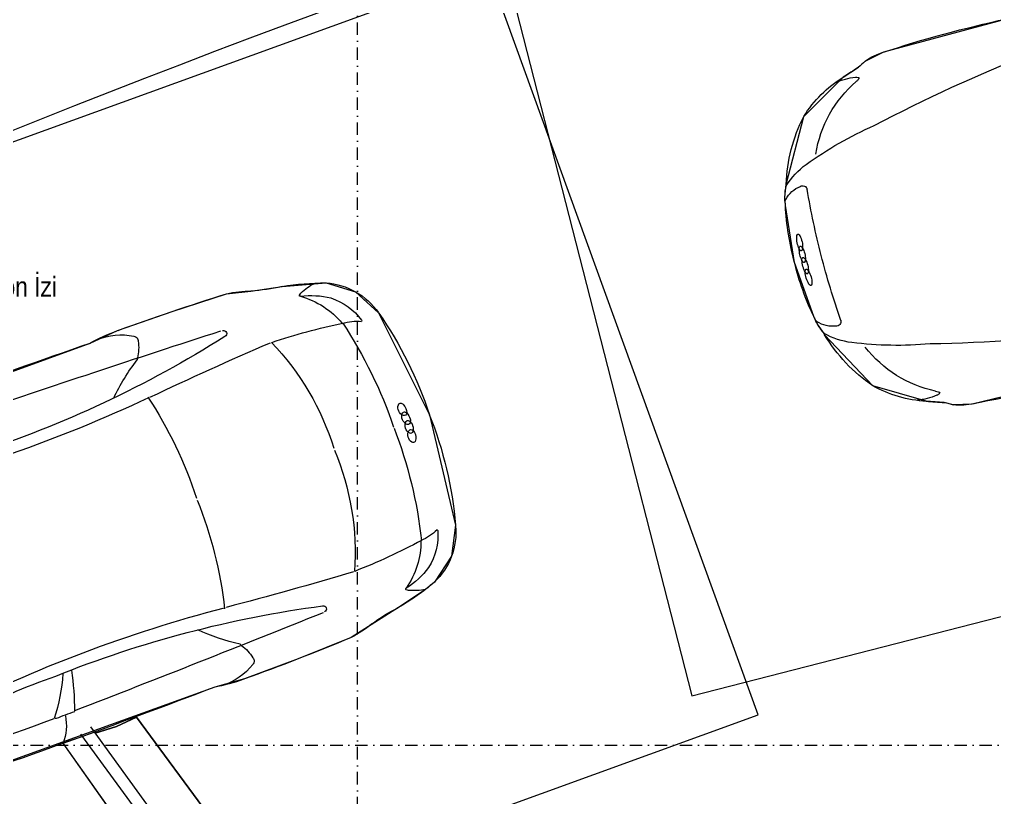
# Model space of a CAD drawing. Extents: x -1701 to 23780, y -363 to 7742.
# Drawn here: x 8396.9 to 8888.9, y 1158.6 to 1551 of the extents above; entities that cross this region are included whole.
import ezdxf

# ---------------------------------------------------------------- set-up
doc = ezdxf.new("R2010")
doc.units = 0
doc.header["$LTSCALE"] = 25
doc.header["$MEASUREMENT"] = 0
for name, pattern in [('Audi$0$DASHDOT2', [0.5, 0.25, -0.125, 0, -0.125]), ('Audi$0$DOT2', [0.125, 0, -0.125]), ('Audi$0$HIDDEN', [0.375, 0.25, -0.125])]:
    doc.linetypes.add(name, pattern=pattern)
doc.layers.get('0').update_dxf_attribs({"color": 9, "lineweight": 9})
for name, color, linetype, lineweight in [('Audi$0$04', 8, 'Continuous', 9), ('Audi$0$06D', 8, 'Continuous', 9), ('Audi$0$20', 8, 'Audi$0$DOT2', 9), ('Audi$0$21', 8, 'Continuous', 9), ('Audi$0$24', 8, 'Audi$0$DASHDOT2', 9), ('Audi$0$35', 8, 'Continuous', 9)]:
    doc.layers.add(name, color=color, linetype=linetype, lineweight=lineweight)
doc.styles.add('Audi$0$MuuM_TEXT-STANDART', font='ARIALN.TTF')

# ---------------------------------------------------------------- blocks, each defined once
blk = doc.blocks.new('Audi$0$Group-321-1')
at = {"lineweight": 0}
for p, q in [((384783.0404, 69371.037), (384783.0455, 69371.0295)), ((384784.4115, 69370.3332), (384784.4025, 69370.333))]:
    blk.add_line(p, q, dxfattribs=at)
for points in [[(384783.7337, 69368.6844), (384784.4562, 69370.087), (384784.5363, 69370.2162), (384784.6671, 69370.4777), (384784.7897, 69370.7386), (384784.8195, 69370.8587), (384784.8615, 69371.012), (384784.9078, 69371.2302), (384784.8821, 69371.3838), (384784.7923, 69371.511), (384784.3139, 69371.8312), (384783.7777, 69372.0326), (384783.6197, 69372.0318), (384783.48, 69371.9631), (384783.4374, 69371.9222), (384783.3299, 69371.7988), (384783.1493, 69371.5806), (384783.0089, 69371.3289), (384782.8745, 69371.074), (384782.8143, 69370.9298), (384782.099, 69369.5315)], [(384781.8618, 69369.0762), (384781.5727, 69368.4935), (384781.5478, 69368.4017), (384781.5488, 69368.3546), (384781.5351, 69368.2638), (384781.5515, 69367.9843), (384781.5515, 69367.9843), (384781.749, 69367.6906), (384781.7549, 69367.6863), (384781.7923, 69367.6441), (384781.8263, 69367.6169), (384782.0711, 69367.4613), (384782.3403, 69367.353), (384782.3817, 69367.3414), (384782.4453, 69367.3332), (384782.7991, 69367.344), (384783.0363, 69367.4941), (384783.1021, 69367.5581), (384783.1403, 69367.5843), (384783.2058, 69367.6663), (384783.5053, 69368.2326)]]:
    blk.add_lwpolyline(points, dxfattribs=at)
for centre, radius, start, end in [((384783.7002, 69371.6914), 0.3498, 77.5866, 129.0276), ((384783.3657, 69370.1215), 1.955, 60.966, 77.834), ((384784.32, 69371.0452), 1.2443, 132.4655, 142.7244), ((384783.7203, 69371.8273), 0.2984, 161.3049, 177.7436), ((384783.7432, 69371.5713), 0.4025, 118.72, 140.7848), ((384783.6803, 69371.6404), 0.3125, 79.0353, 114.6797), ((384783.8912, 69371.7489), 0.2436, 127.2849, 150.4821), ((384783.7369, 69371.9408), 0.00701, 14.3074, 65.7877), ((384783.624, 69371.4545), 0.4181, 82.5082, 117.4781), ((384786.16, 69370.0997), 3.0479, 144.4513, 151.4415), ((384783.1339, 69369.6371), 2.3005, 61.7007, 76.2646), ((384783.5084, 69371.8411), 0.0862, 181.346, 189.6397), ((384783.4275, 69371.8281), 0.00442, 198.8504, 328.8627), ((384783.4781, 69370.0639), 1.955, 47.8221, 64.6901), ((384782.5383, 69372.3373), 0.9575, 316.2186, 325.7418), ((384784.1759, 69371.7659), 0.0116, 115.4859, 202.8384), ((384784.1827, 69371.7527), 0.0264, 86.2513, 116.6), ((384784.1802, 69371.7174), 0.0619, 44.0406, 86.0686), ((384784.2048, 69371.7798), 0.0437, 204.9366, 291.601), ((384784.219, 69371.7483), 0.0101, 111.9283, 196.7629), ((384784.245, 69371.7546), 0.0368, 193.5155, 249.2754), ((384784.2267, 69371.7313), 0.0287, 93.4709, 113.7003), ((384784.2157, 69371.751), 0.0129, 292.515, 43.913), ((384784.2218, 69371.692), 0.0681, 58.3409, 87.3083), ((384784.2513, 69371.7608), 0.045, 244.6107, 282.6822), ((384784.2665, 69371.7271), 0.0153, 157.3959, 204.4647), ((384784.264, 69371.7268), 0.0131, 105.2381, 152.0925), ((384784.2938, 69371.739), 0.045, 202.974, 241.0454), ((384784.2396, 69371.7211), 0.0339, 22.2897, 58.1662), ((384784.2575, 69371.7317), 0.0153, 281.1914, 328.2602), ((384784.2684, 69371.7064), 0.0339, 67.4899, 103.3665), ((384784.2588, 69371.7295), 0.0131, 333.5636, 20.4181), ((384784.2551, 69371.6749), 0.0681, 38.3479, 67.3152), ((384784.3065, 69371.7044), 0.0129, 81.7431, 193.1412), ((384783.6081, 69371.2726), 0.5525, 133.0237, 146.1228), ((384784.2924, 69371.7303), 0.0368, 236.3807, 292.1406), ((384784.3363, 69371.7123), 0.0437, 194.0551, 280.7195), ((384784.3025, 69371.7054), 0.0101, 288.8932, 13.7278), ((384784.2842, 69371.7018), 0.0287, 11.9558, 32.1852), ((384784.2999, 69371.6559), 0.0619, 39.5875, 81.6156), ((384784.3419, 69371.6807), 0.0116, 282.8177, 10.1702), ((384784.3272, 69371.6786), 0.0264, 9.0561, 39.4048), ((384783.2195, 69369.5931), 2.3005, 49.3915, 63.9554), ((384793.5272, 69365.622), 11.9668, 150.13727, 152.89723), ((384800.1056, 69364.1963), 18.1799, 156.13496, 158.24111), ((384783.405, 69370.2154), 1.343, 60.0174, 86.688), ((384784.5586, 69371.2508), 0.3498, 356.6286, 48.0695), ((384865.0479, 69325.7189), 93.6961, 150.803073, 151.627747), ((384783.2749, 69371.4236), 0.0159, 339.0039, 150.3983), ((384784.4941, 69371.4395), 0.2436, 335.1741, 358.3712), ((384784.7399, 69371.4259), 0.00701, 59.8685, 111.3487), ((384784.5288, 69371.2049), 0.3125, 10.9765, 46.6208), ((384777.8715, 69372.8535), 5.6052, 330.8944, 345.1644), ((384783.5314, 69370.1506), 1.343, 38.9682, 65.6387), ((384781.8315, 69372.3216), 3.0479, 334.2146, 341.2049), ((384784.4106, 69371.0507), 0.4181, 8.178, 43.1479), ((384784.436, 69371.2157), 0.4025, 344.8714, 6.9361), ((384783.6723, 69371.3777), 1.2443, 342.9317, 353.1906), ((384784.6574, 69371.3463), 0.2984, 307.9125, 324.3512), ((384783.1168, 69370.8333), 0.3186, 120.9729, 155.4756), ((384782.9706, 69371.0742), 0.0369, 91.8, 120.3439), ((384782.963, 69371.0791), 0.0326, 45.4864, 78.5544), ((384782.8486, 69370.9332), 0.2179, 28.7618, 50.9848), ((384784.8286, 69371.1089), 0.00442, 156.7934, 286.8057), ((384784.7921, 69371.1821), 0.0862, 296.0164, 304.3102), ((384783.7734, 69370.6126), 1.0105, 153.0695, 161.9186), ((384784.1506, 69371.1377), 1.1104, 185.593, 197.2706), ((384768.9056, 69380.2116), 18.1799, 327.41502, 329.52117), ((384785.7608, 69370.6832), 0.9575, 159.9143, 169.4376), ((384822.9409, 69349.5203), 45.4809, 151.91783, 153.89663), ((384776.6075, 69373.5829), 7.1236, 326.0794, 338.11644), ((384782.7341, 69368.9325), 2.0531, 60.6822, 76.5032), ((384784.272, 69370.9318), 0.5525, 339.5333, 352.6324), ((384788.9005, 69367.1922), 5.6052, 140.4918, 154.7617), ((384699.7855, 69410.5499), 93.6961, 334.028379, 334.853054), ((384773.8988, 69375.6976), 11.9668, 332.7589, 335.51885), ((384784.589, 69370.7491), 0.0159, 335.2578, 146.6522), ((384782.8801, 69368.8575), 2.0531, 49.1529, 64.974), ((384790.2301, 69366.5903), 7.1236, 147.53968, 159.57673), ((384783.8462, 69371.294), 1.1104, 288.3855, 300.0631), ((384784.4389, 69370.1168), 0.2179, 74.6714, 96.8944), ((384784.2014, 69370.2765), 0.3186, 330.1806, 4.6832), ((384784.4908, 69370.2948), 0.0326, 47.1018, 80.1697), ((384784.4824, 69370.2982), 0.0369, 5.3122, 33.8561), ((384825.273, 69347.607), 48.3027, 152.0551, 152.17195), ((384782.4028, 69368.6925), 1.5636, 74.9854, 82.5895), ((384782.4965, 69369.975), 0.2388, 70.6349, 104.3906), ((384783.6393, 69370.6814), 1.0105, 323.7375, 332.5866), ((384821.1879, 69350.0129), 43.565, 152.47687, 153.59071), ((384782.7293, 69369.2079), 0.9545, 86.6279, 100.516), ((384782.5618, 69370.1533), 0.00585, 151.7805, 223.8989), ((384780.1046, 69371.4451), 2.9727, 314.8855, 333.6766), ((384743.6698, 69390.211), 45.4809, 331.7595, 333.7383), ((384787.0532, 69366.1374), 5.9654, 150.48594, 156.73647), ((384789.1281, 69366.4456), 7.5187, 159.68697, 166.35156), ((384781.8971, 69368.3577), 0.3521, 155.6746, 172.8272), ((384781.2507, 69368.3722), 0.2986, 356.6067, 5.6602), ((384777.1322, 69372.6032), 7.5187, 319.30457, 325.96916), ((384764.3472, 69370.8859), 17.3868, 351.32617, 351.63129), ((384781.8007, 69368.141), 0.2809, 142.998, 163.907), ((384781.6108, 69368.2877), 0.0411, 126.4313, 146.9765), ((384781.5894, 69368.3179), 0.00398, 74.7912, 133.7856), ((384781.5845, 69368.3135), 0.0102, 1.6376, 54.3963), ((384781.5006, 69368.3013), 0.0949, 358.817, 7.3839), ((384782.2012, 69368.2894), 0.6058, 179.0659, 219.4798), ((384782.1373, 69368.159), 0.6112, 170.0439, 196.5991), ((384778.0913, 69370.7376), 5.9654, 328.91966, 335.17019), ((384783.574, 69367.6511), 1.8423, 162.0199, 174.3284), ((384782.3166, 69368.2853), 0.8221, 201.4762, 226.3392), ((384782.1191, 69367.7954), 0.3803, 174.3105, 196.6697), ((384781.9405, 69367.6889), 0.1449, 160.4215, 200.1828), ((384781.8274, 69367.732), 0.0243, 63.7649, 169.9953), ((384784.0992, 69371.3805), 4.2739, 238.0489, 242.6341), ((384781.9367, 69367.8086), 0.2189, 213.4367, 228.8733), ((384781.3493, 69368.793), 1.8423, 311.3278, 323.6363), ((384781.8626, 69367.7093), 0.0958, 222.8673, 244.0075), ((384781.8298, 69367.649), 0.0272, 202.2018, 232.2843), ((384782.901, 69367.8424), 0.3521, 312.8289, 329.9815), ((384782.6953, 69368.7143), 1.3999, 231.6246, 243.5204), ((384784.0734, 69371.3937), 4.2739, 243.022, 247.6072), ((384781.9795, 69367.566), 0.00393, 106.148, 191.2356), ((384781.9926, 69367.569), 0.0174, 192.4725, 226.4338), ((384781.9842, 69367.5477), 0.0228, 79.7433, 104.6743), ((384782.0763, 69367.6572), 0.139, 226.4813, 253.2418), ((384781.9679, 69367.4673), 0.1048, 43.0274, 79.064), ((384782.0325, 69367.5354), 0.00393, 108.0079, 193.0955), ((384782.0378, 69367.5173), 0.0228, 81.6031, 106.5342), ((384782.0242, 69367.4364), 0.1048, 44.8873, 80.9239), ((384782.0223, 69367.5184), 0.0302, 24.4378, 42.4802), ((384782.6682, 69368.0497), 0.6058, 266.1764, 306.5902), ((384782.7811, 69367.6377), 0.2809, 321.7491, 342.6581), ((384783.0862, 69367.4874), 0.0949, 118.2722, 126.8391), ((384795.1854, 69355.0563), 17.3868, 134.02483, 134.32996), ((384783.0473, 69367.5626), 0.0102, 71.2598, 124.0185), ((384783.0109, 69367.569), 0.0411, 338.6796, 359.2249), ((384783.048, 69367.5692), 0.00398, 351.8705, 50.8649), ((384783.2896, 69367.3257), 0.2986, 119.996, 129.0494), ((384782.0455, 69367.5388), 0.0174, 194.3324, 228.2937), ((384782.1264, 69367.6297), 0.139, 228.3412, 255.1017), ((384782.043, 69367.5459), 0.0229, 252.8528, 277.4764), ((384782.0457, 69367.5282), 0.00493, 273.6822, 33.6822), ((384782.0856, 69367.5071), 0.00493, 90.1141, 210.1141), ((384782.1019, 69367.5147), 0.0229, 206.3199, 230.9435), ((384782.0905, 69367.4822), 0.0302, 81.316, 99.3585), ((384782.1758, 69367.6043), 0.139, 230.5544, 257.315), ((384782.0967, 69367.5174), 0.0229, 254.7126, 279.3362), ((384782.0783, 69367.4086), 0.1048, 44.7323, 80.7688), ((384782.0769, 69367.4892), 0.0302, 26.2976, 44.3401), ((384782.0999, 69367.4998), 0.00493, 275.5421, 35.5421), ((384782.5995, 69367.9217), 0.6112, 289.0571, 315.6122), ((384782.7254, 69368.6988), 1.3999, 242.1358, 254.0316), ((384782.1404, 69367.4796), 0.00493, 91.9739, 211.9739), ((384782.1563, 69367.4877), 0.0229, 208.1798, 232.8034), ((384782.146, 69367.4549), 0.0302, 83.1759, 101.2183), ((384782.2273, 69367.5797), 0.139, 232.4143, 259.1748), ((384782.1491, 69367.4857), 0.0174, 257.3624, 291.3237), ((384782.1362, 69367.3809), 0.1048, 46.5921, 82.6287), ((384782.1361, 69367.4668), 0.0228, 19.1219, 44.053), ((384782.1539, 69367.4731), 0.00393, 292.5606, 17.6483), ((384782.2044, 69367.4602), 0.0174, 259.2223, 293.1836), ((384782.1921, 69367.441), 0.0228, 20.9818, 45.9129), ((384782.2096, 69367.4478), 0.00393, 294.4205, 19.5081), ((384782.4333, 69367.421), 0.0243, 315.6609, 61.8912), ((384782.3323, 69367.4878), 0.1449, 285.4734, 325.2346), ((384782.3147, 69367.695), 0.3803, 288.9864, 311.3457), ((384782.3942, 69367.4364), 0.0958, 241.6486, 262.7889), ((384782.3644, 69367.3745), 0.0272, 253.3718, 283.4544), ((384782.4317, 69367.5545), 0.2189, 256.7829, 272.2195), ((384782.5977, 69368.1411), 0.8221, 259.3169, 284.18)]:
    blk.add_arc(centre, radius, start, end, dxfattribs=at)
blk = doc.blocks.new('Audi$0$Group-324-1')
for p, q in [((384781.7733, 69371.0498), (384781.7031, 69371.0121)), ((384782.5366, 69370.3335), (384781.7733, 69371.0498)), ((384781.7031, 69371.0121), (384781.6524, 69370.9735)), ((384782.4941, 69370.2883), (384781.7252, 69371.016)), ((384781.8057, 69371.015), (384782.0321, 69370.9999)), ((384782.0321, 69370.9999), (384782.1497, 69371.0007)), ((384782.1497, 69371.0007), (384782.6141, 69370.5571)), ((384781.6524, 69370.9735), (384781.6499, 69370.9499)), ((384781.6499, 69370.9499), (384781.7011, 69370.8824)), ((384781.7011, 69370.8824), (384782.4371, 69370.2063)), ((384782.6141, 69370.5571), (384782.5545, 69370.4624)), ((384782.5545, 69370.4624), (384782.5076, 69370.3596))]:
    blk.add_line(p, q)
blk.add_lwpolyline([(384782.6141, 69370.5571), (384782.1497, 69371.0007), (384782.0321, 69370.9999), (384781.8107, 69371.0146), (384781.7733, 69371.0498), (384781.7031, 69371.0121), (384781.6524, 69370.9735), (384781.6499, 69370.9499), (384781.7011, 69370.8824), (384782.4371, 69370.2063), (384782.5131, 69370.3555), (384782.5079, 69370.3604), (384782.5545, 69370.4624)], close=True)
blk = doc.blocks.new('Audi$0$Group-325-1')
for p, q in [((384784.2699, 69369.7089), (384784.2277, 69369.6053)), ((384784.901, 69369.5901), (384784.2699, 69369.7089)), ((384784.2277, 69369.6053), (384784.1715, 69369.5072)), ((384784.9688, 69369.494), (384784.901, 69369.5901)), ((384784.1334, 69369.5156), (384785.1602, 69369.3127)), ((384784.1214, 69369.4547), (384785.1608, 69369.254)), ((384785.1131, 69369.3188), (384784.9688, 69369.494)), ((384785.0663, 69369.1565), (384784.0879, 69369.3606)), ((384785.1602, 69369.3127), (384785.1706, 69369.2337)), ((384785.1706, 69369.2337), (384785.1687, 69369.1701)), ((384785.1687, 69369.1701), (384785.151, 69369.1543)), ((384785.151, 69369.1543), (384785.0663, 69369.1565))]:
    blk.add_line(p, q)
blk.add_lwpolyline([(384784.2699, 69369.7089), (384784.901, 69369.5901), (384784.9688, 69369.494), (384785.1099, 69369.3227), (384785.1602, 69369.3127), (384785.1706, 69369.2337), (384785.1687, 69369.1701), (384785.151, 69369.1543), (384785.0663, 69369.1565), (384784.0879, 69369.3606), (384784.1366, 69369.4517), (384784.166, 69369.5091), (384784.1719, 69369.508), (384784.2277, 69369.6053)], close=True)
blk = doc.blocks.new('Audi$0$p-audi_arac')
at = {"layer": 'Audi$0$06D', "lineweight": 0, "flags": 128}
blk.add_lwpolyline([(695.6, 0.8), (-4.4, 0.8), (-4.4, 400.8), (695.6, 400.8)], close=True, dxfattribs=at)
at = {"xscale": 99.99999999999999, "yscale": 99.99999999999999, "zscale": 99.99999999999999, "rotation": 117.1763778173342}
for name in ['Audi$0$Group-321-1', 'Audi$0$Group-325-1', 'Audi$0$Group-324-1']:
    blk.add_blockref(name, (23745751.03, -31061967.79), dxfattribs=at)
blk = doc.blocks.new('Audi')
at = {"layer": 'Audi$0$20', "linetype": 'Audi$0$HIDDEN', "lineweight": 0}
for points in [[(7497.5, 1433.22, -0.101512), (9968.66, 2228.47, -0.101512)], [(7129.5, 979.76, -0.152644), (10705.5, 2076.19, -0.10573)]]:
    blk.add_lwpolyline(points, format="xyb", dxfattribs=at)
at = {"layer": 'Audi$0$24'}
for points in [[(8567.5, 195), (8567.5, 4035)], [(6827.5, 1185), (11027.5, 1185)]]:
    blk.add_lwpolyline(points, dxfattribs=at)
at = {"layer": 'Audi$0$35'}
blk.add_lwpolyline([(7909.5, 2803), (8525.5, 2803), (8525.5, 2363), (10472.5, 2363), (10472.5, 2240), (9967.4, 2240), (10004.84, 1897.89, 0.099521), (7703.07, 1167.17)], format="xyb", dxfattribs=at)
at = {"layer": 'Audi$0$04', "xscale": -1}
for p, rotation in [((9410.22, 1381.79), 14.37872857701507), ((8765.79, 1197.97), 19.9319625242744)]:
    blk.add_blockref('Audi$0$p-audi_arac', p, dxfattribs=dict(at, rotation=rotation))
at = {"layer": 'Audi$0$21', "style": 'Audi$0$MuuM_TEXT-STANDART'}
blk.add_text('+6.30 Kotu Çelik Kolon İzi ', height=10, dxfattribs=at).set_placement((8284.22, 1411.17))

msp = doc.modelspace()

# ---------------------------------------------------------------- block references
at = {"color": 6}
msp.add_blockref('Audi', (0, 0), dxfattribs=at)

doc.saveas('drawing.dxf')
